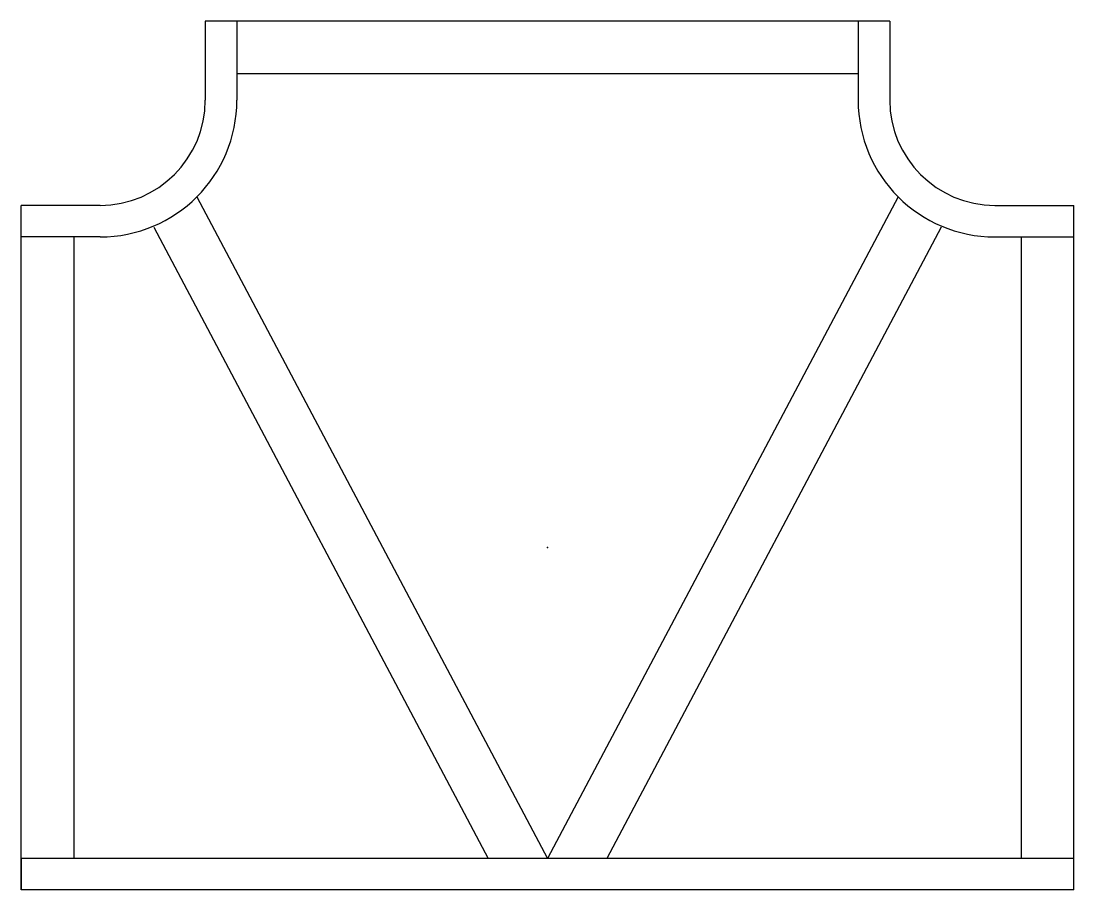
# Model space of a CAD drawing. Header units: millimetres. Extents: x -50 to 50, y -32 to 50.
import ezdxf

# ---------------------------------------------------------------- set-up
doc = ezdxf.new("R2010")
doc.units = ezdxf.units.MM

msp = doc.modelspace()

# ---------------------------------------------------------------- linework, layer by layer
at = {"color": 0}
for p, q in [((32.5, 50), (-32.5, 50)), ((-32.5, 50), (-32.5, 42.5)), ((-29.5, 50), (-29.5, 42.5)), ((29.5, 50), (29.5, 42.5)), ((32.5, 50), (32.5, 42.5)), ((29.5, 45), (-29.5, 45)), ((-33.31, 33.31), (0, -29.5)), ((33.31, 33.31), (0, -29.5)), ((-50, 29.5), (-50, 32.5)), ((-42.5, 32.5), (-50, 32.5)), ((-50, -32.5), (-50, 32.5)), ((42.5, 32.5), (50, 32.5)), ((50, -32.5), (50, 32.5)), ((-37.4, 30.44), (-5.62, -29.5)), ((37.4, 30.44), (5.62, -29.5)), ((-42.5, 29.5), (-50, 29.5)), ((-45, 29.5), (-45, -29.5)), ((42.5, 29.5), (50, 29.5)), ((45, 29.5), (45, -29.5)), ((-50, -29.5), (-50, -32.5)), ((50, -32.5), (-50, -32.5))]:
    msp.add_line(p, q, dxfattribs=at)
msp.add_lwpolyline([(50, -29.5), (-50, -29.5)], dxfattribs=at)
for centre, radius, start, end in [((-42.5, 42.5), 10, 270, 0), ((-42.5, 42.5), 13, 270, 0), ((42.5, 42.5), 13, 180, 270), ((42.5, 42.5), 10, 180, 270)]:
    msp.add_arc(centre, radius, start, end, dxfattribs=at)
msp.add_point((0, 0))

doc.saveas('drawing.dxf')
